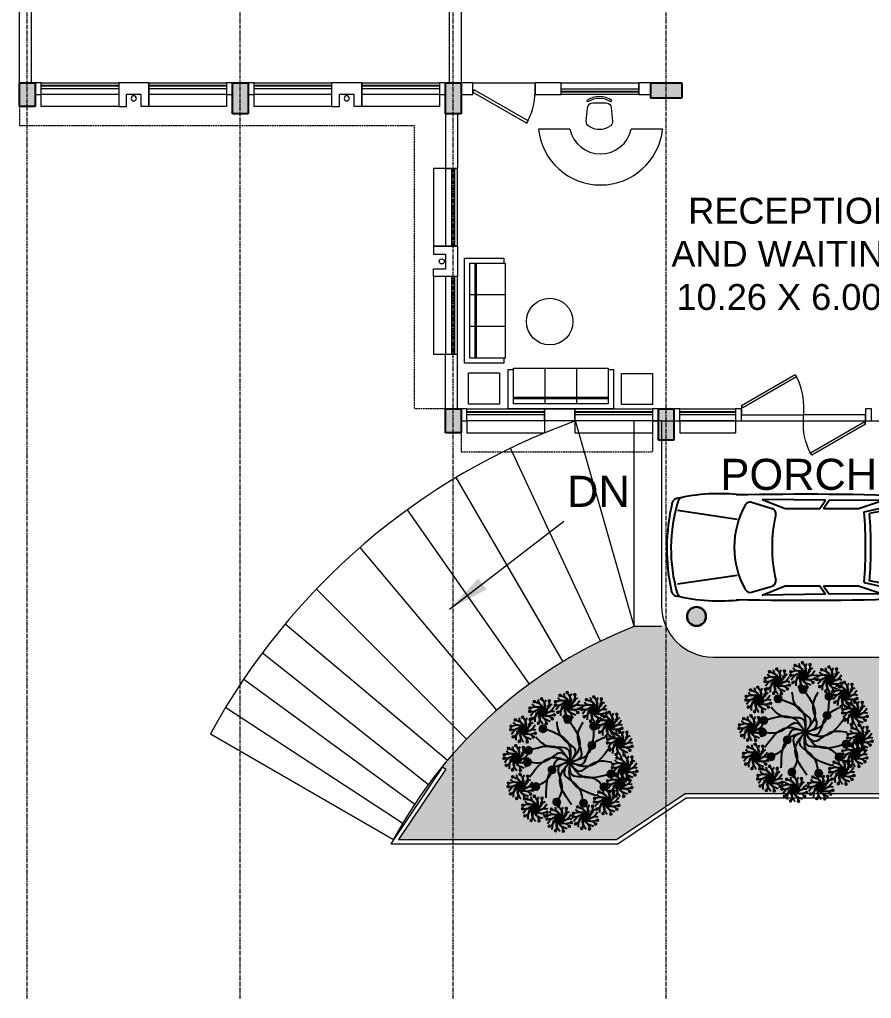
# Model space of a CAD drawing. Header units: inches. Extents: x 719368 to 6315912, y -2624014 to 446967.
# Drawn here: x 5478642 to 5495102, y -2014013 to -1995113 of the extents above; entities that cross this region are included whole.
import ezdxf
from ezdxf.lldxf.tags import DXFTag

# ---------------------------------------------------------------- set-up
doc = ezdxf.new("R2010")
doc.units = ezdxf.units.IN
doc.header["$LTSCALE"] = 20
doc.header["$MEASUREMENT"] = 0
for name, pattern in [('CENTER', [2, 1.25, -0.25, 0.25, -0.25]), ('CENTER2', [1.125, 0.75, -0.125, 0.125, -0.125]), ('DASHED2', [0.375, 0.25, -0.125])]:
    doc.linetypes.add(name, pattern=pattern)
doc.layers.get('0').update_dxf_attribs({"color": 51, "lineweight": 30})
for name, color, linetype in [('Arrow', 7, 'Continuous'), ('expension joint', 248, 'Continuous'), ('Tree', 3, 'Continuous')]:
    doc.layers.add(name, color=color, linetype=linetype)
for name, color, linetype, lineweight in [('CLL LEV.', 252, 'Continuous', 18), ('COLUMN', 2, 'Continuous', 25), ('DIM', 7, 'Continuous', 13), ('DOOR', 43, 'Continuous', 13), ('FIXTURE', 15, 'DASHDOT', 9), ('Furniture', 13, 'Continuous', 13), ('GRID', 202, 'CENTER', 5), ('hatch', 6, 'Continuous', 0), ('Landscaping', 82, 'Continuous', 9), ('PROJ.', 30, 'DASHED2', 13), ('Railing', 34, 'Continuous', 20), ('ramp', 9, 'Continuous', 5), ('Text', 7, 'Continuous', 15), ('Ventilator', 6, 'DASHED', 20), ('WALL', 1, 'Continuous', 18), ('window', 71, 'Continuous', 18), ('Window-Wall', 7, 'Continuous', 20)]:
    doc.layers.add(name, color=color, linetype=linetype, lineweight=lineweight)
doc.styles.add('L120', font='simplex.shx', dxfattribs={"height": 1})
doc.styles.get("Standard").update_dxf_attribs({"font": 'TCCM____.TTF', "height": 100})
doc.styles.add('Tabrej.', font='GOTHIC.TTF', dxfattribs={"height": 1})
tags = doc.linetypes.add('DASHDOT', pattern=[1, 0.5, -0.25, 0, -0.25]).pattern_tags.tags
tags[10:11] = [DXFTag(74, 4), DXFTag(75, 0), DXFTag(340, '0'), DXFTag(46, 1.0), DXFTag(50, 0.0), DXFTag(44, 0.0), DXFTag(45, 0.0)]
tags[8:9] = [DXFTag(74, 4), DXFTag(75, 0), DXFTag(340, '0'), DXFTag(46, 1.0), DXFTag(50, 0.0), DXFTag(44, 0.0), DXFTag(45, 0.0)]
tags[6:7] = [DXFTag(74, 4), DXFTag(75, 0), DXFTag(340, '0'), DXFTag(46, 1.0), DXFTag(50, 0.0), DXFTag(44, 0.0), DXFTag(45, 0.0)]
tags[4:5] = [DXFTag(74, 4), DXFTag(75, 0), DXFTag(340, '0'), DXFTag(46, 1.0), DXFTag(50, 0.0), DXFTag(44, 0.0), DXFTag(45, 0.0)]
tags = doc.linetypes.add('DASHED', pattern=[0.75, 0.5, -0.25]).pattern_tags.tags
tags[6:7] = [DXFTag(74, 4), DXFTag(75, 0), DXFTag(340, '0'), DXFTag(46, 1.0), DXFTag(50, 0.0), DXFTag(44, 0.0), DXFTag(45, 0.0)]
tags[4:5] = [DXFTag(74, 4), DXFTag(75, 0), DXFTag(340, '0'), DXFTag(46, 1.0), DXFTag(50, 0.0), DXFTag(44, 0.0), DXFTag(45, 0.0)]
doc.dimstyles.get("Standard").update_dxf_attribs({"dimtxt": 0.18, "dimasz": 0.18, "dimexe": 0.18, "dimexo": 0.0625, "dimgap": 0.09, "dimtad": 0, "dimtih": 1, "dimtoh": 1, "dimdec": 4, "dimzin": 0, "dimdsep": 46, "dimtxsty": 'Standard', "dimcen": 0.09, "dimadec": 0, "dimazin": 0, "dimtfac": 1, "dimtdec": 4, "dimtofl": 0, "dimtmove": 0, "dimatfit": 3, "dimfxl": 0, "dimtolj": 1, "dimtzin": 0, "dimarcsym": 0})

# ---------------------------------------------------------------- blocks, each defined once
blk = doc.blocks.new('1.5 M Window')
at = {"layer": 'CLL LEV.'}
for p, q in [((-0.2299999999995634, 0), (-0.4599999999991269, 0)), ((-0.4599999999991269, 0), (-0.4599999999991269, -1.5)), ((-0.4599999999991269, -1.5), (-0.2299999999995634, -1.5))]:
    blk.add_line(p, q, dxfattribs=at)
at = {"layer": 'window'}
for p, q in [((-0.0650000000005093, 0), (-0.0650000000005093, -1.5)), ((-0.0499999999992724, -1.5), (-0.0499999999992724, 0))]:
    blk.add_line(p, q, dxfattribs=at)
at = {"layer": 'Window-Wall'}
for p, q in [((0, 0), (-0.2299999999995634, 0)), ((-0.2299999999995634, 0), (-0.2299999999995634, -1.5)), ((-0.1149999999997817, 0), (-0.1149999999997817, -1.5)), ((0, -1.5), (0, 0)), ((-0.2299999999995634, -1.5), (0, -1.5))]:
    blk.add_line(p, q, dxfattribs=at)
blk = doc.blocks.new('New Shaft')
at = {"layer": 'FIXTURE'}
blk.add_circle((0.3274999999975989, -0.3024592772420078), 0.05, dxfattribs=at)
at = {"layer": 'WALL'}
for p, q in [((0.0349999999925785, 0), (0.6199999999971624, 0)), ((0.0349999999907595, -4.547e-13), (0.0349999999907595, -0.4599999999995817)), ((0.6199999999971624, -8.527e-13), (0.6199999999953434, -0.4600000000008322)), ((0.1849999999903957, -0.4600000000000364), (0.1849999999903957, -0.2300000000000182)), ((0.1849999999903957, -0.2299999999991655), (0.4699999999993452, -0.2299999999991087)), ((0.4699999999993452, -0.4599999999999796), (0.4699999999993452, -0.2299999999999613)), ((0.0349999999907595, -0.4599999999991269), (0.1849999999922147, -0.4599999999991269)), ((0.6199999999989814, -0.4599999999999796), (0.4699999999975262, -0.4599999999999796))]:
    blk.add_line(p, q, dxfattribs=at)
blk = doc.blocks.new('VENTILATOR')
at = {"layer": 'Ventilator', "ltscale": 0.02}
for p, q in [((-0.180000000000291, -1.5), (-0.180000000000291, 0)), ((-0.1649999999990541, 0), (-0.1649999999990541, -1.5))]:
    blk.add_line(p, q, dxfattribs=at)
at = {"layer": 'Window-Wall'}
for p, q in [((-0.2299999999995634, 0), (0, 0)), ((-0.2299999999995634, -1.5), (-0.2299999999995634, 0)), ((-0.1149999999997817, 0), (-0.1149999999997817, -1.5)), ((0, 0), (0, -1.5)), ((-0.2299999999995634, -1.5), (0, -1.5))]:
    blk.add_line(p, q, dxfattribs=at)
blk = doc.blocks.new('*U81')
for p, q in [((0, 0), (0, 5.999999999999999)), ((40, -1.474376176702208e-14), (40, 5.999999999999984))]:
    blk.add_line(p, q)
blk.add_lwpolyline([(0, 8.881784197001252e-16), (34.64101615137753, -20.00000000000001), (35.51601615137753, -18.48445554337724), (0.875, 1.515544456622766)], close=True)
blk.add_arc((0, 0), 40, 330.0000000000001, 359.9999999999999)
blk = doc.blocks.new('New Doors')
at = {"layer": 'DOOR'}
blk.add_line((0, 0.1799072477216317), (1.199381651477543, 0.1799072477216312), dxfattribs=at)
at = {"layer": 'DOOR', "xscale": 0.0299845412869386, "yscale": 0.0299845412869386, "zscale": 0.0299845412869386}
blk.add_blockref('*U81', (0, 0), dxfattribs=at)
blk = doc.blocks.new('sofa1')
at = {"layer": 'Furniture'}
for p, q in [((1016, -1.867e-13), (-1016, 1.867e-13)), ((-1016, 1.867e-13), (-1016, -761.9999999999997)), ((-914.4, -101.5999999999998), (-914.4, -787.4000000000315)), ((914.4000000000619, -101.6000000000001), (-914.4, -101.5999999999998)), ((-304.7999999999798, -787.4000000000315), (-304.7999999999798, -101.5999999999999)), ((304.8000000000403, -787.4000000000316), (304.8000000000404, -101.6)), ((914.4000000000605, -787.4000000000319), (914.4000000000619, -101.6000000000001)), ((1016, -762), (1016, -1.867e-13)), ((-914.4, -203.1999999999998), (914.4, -203.2000000000002)), ((-914.4, -228.5999999999998), (914.4, -228.6000000000002)), ((-1016, -761.9999999999997), (-914.4, -761.9999999999997)), ((-914.4, -787.4000000000315), (914.4000000000605, -787.4000000000319)), ((914.3999999999997, -762), (1016, -762))]:
    blk.add_line(p, q, dxfattribs=at)
blk = doc.blocks.new('chair1')
for p, q in [((527.4870721769571, 223.5729166666651), (555.8742031836962, 242.9956905133836)), ((527.4870721769564, -223.572916666668), (555.8742031836954, -242.9956905133866))]:
    blk.add_line(p, q)
blk.add_lwpolyline([(57.78737914823243, 204.2636756420529, -0.2838044351802746), (154.6206205289036, 253.0051443462078), (416.0407490489385, 230.2729592575098, -0.3890307372447043), (510.2891555102902, 127.4733835630678), (510.2891555102893, -127.4733835630707, -0.3890307372447047), (416.0407490489378, -230.2729592575127), (154.6206205289036, -253.0051443462107, -0.2838044351802786), (57.78737914823093, -204.2636756420537)], format="xyb")
for centre, radius, start, end in [((389.6731711266473, -1.5972e-12), 389.7073621372094, 148.3892090100921, 211.6107909899075), ((200.7266555102896, -1.0829e-12), 395.9257745676757, 325.6196552761551, 34.38034472384486), ((200.7266555102896, -1.0829e-12), 430.3216079010089, 325.6196552761551, 34.38034472384486)]:
    blk.add_arc(centre, radius, start, end)
blk = doc.blocks.new('rec table')
at = {"layer": 'FIXTURE', "linetype": 'CENTER2'}
blk.add_line((12601.89610775247, -1085.318805362488), (12601.28900525899, -1085.318805362406), dxfattribs=at)
at = {"layer": 'FIXTURE'}
blk.add_line((12603.68900525899, -1085.318805362406), (12603.08190276514, -1085.318805362406), dxfattribs=at)
for radius, start, end in [(1.207060455616074, 186.200138675368, 353.7998613246319), (0.6070604556160748, 192.4007083911892, 347.5992916088108)]:
    blk.add_arc((12602.48900525899, -1085.188440706491), radius, start, end, dxfattribs=at)
at = {"layer": 'FIXTURE', "xscale": 0.001000000000426, "yscale": 0.001000000000426, "zscale": 0.001000000000426, "rotation": 90}
blk.add_blockref('chair1', (12602.46743153237, -1085.320722186521), dxfattribs=at)
blk = doc.blocks.new('PLANTDF')
at = {"color": 1, "lineweight": -3}
for centre, start, end in [((9523.17395564638, -929.8259844103453), 254.6787355318637, 318.507277087344), ((9523.19695174116, -929.8241370136044), 230.6787355320873, 294.507277088827), ((9523.153699072403, -929.8370254456399), 278.6787355325631, 342.5072770895728), ((9523.15167432236, -929.9194610050688), 14.67873553222624, 78.50727708772446), ((9523.216351576262, -929.9278691417012), 86.67873553321755, 150.5072770882663), ((9523.21871112303, -929.8318026870965), 206.6787355312655, 270.5072770896726), ((9523.13968456489, -929.8553510241801), 302.6787355334631, 6.507277088643888), ((9523.138576382466, -929.9004695011748), 350.6787355326362, 54.507277088133), ((9523.23386993518, -929.912857800972), 110.6787355335168, 174.5072770892628), ((9523.2354713972, -929.8476559662345), 182.6787355316195, 246.5072770898981), ((9523.134335359508, -929.8777924869544), 326.6787355310985, 30.50727708836977), ((9523.24376809006, -929.892018900338), 134.6787355333775, 198.507277089071), ((9523.24433456, -929.8689556750328), 158.6787355324081, 222.5072770895164), ((9522.984943451838, -929.8797582678993), 254.6787355318637, 318.507277087344), ((9522.982352231855, -929.9852570526332), 38.67873553348718, 102.5072770877422), ((9523.005229902168, -929.9882311828908), 62.67873553118743, 126.5072770889639), ((9523.007939546615, -929.877910871158), 230.6787355320873, 294.507277088827), ((9522.96468687786, -929.890799303193), 278.6787355325631, 342.5072770895728), ((9522.962662127818, -929.9732348626221), 14.67873553222624, 78.50727708772446), ((9523.027339381717, -929.981642999254), 86.67873553321755, 150.5072770882663), ((9523.029698928487, -929.8855765446502), 206.6787355312655, 270.5072770896726), ((9522.950672370347, -929.909124881734), 302.6787355334631, 6.507277088643888), ((9522.94956418792, -929.9542433587284), 350.6787355326362, 54.507277088133), ((9523.04485774064, -929.966631658526), 110.6787355335168, 174.5072770892628), ((9523.04645920266, -929.9014298237882), 182.6787355316195, 246.5072770898981), ((9522.945323164966, -929.9315663445076), 326.6787355310985, 30.50727708836977), ((9523.054755895517, -929.9457927578917), 134.6787355333775, 198.507277089071), ((9523.05532236546, -929.922729532586), 158.6787355324081, 222.5072770895164), ((9523.1713644264, -929.9314831950801), 38.67873553348718, 102.5072770877422), ((9523.19424209671, -929.9344573253377), 62.67873553118743, 126.5072770889639), ((9523.361289236855, -929.8909964100154), 254.6787355318637, 318.507277087344), ((9523.358698016877, -929.9964951947501), 38.67873553348718, 102.5072770877422), ((9523.381575687188, -929.9994693250077), 62.67873553118743, 126.5072770889639), ((9523.384285331636, -929.8891490132744), 230.6787355320873, 294.507277088827), ((9523.34103266288, -929.9020374453099), 278.6787355325631, 342.5072770895728), ((9523.339007912838, -929.9844730047392), 14.67873553222624, 78.50727708772446), ((9523.403685166739, -929.9928811413713), 86.67873553321755, 150.5072770882663), ((9523.406044713509, -929.8968146867663), 206.6787355312655, 270.5072770896726), ((9523.327018155367, -929.92036302385), 302.6787355334631, 6.507277088643888), ((9523.325909972944, -929.965481500845), 350.6787355326362, 54.507277088133), ((9523.42120352566, -929.9778698006422), 110.6787355335168, 174.5072770892628), ((9523.42280498768, -929.9126679659047), 182.6787355316195, 246.5072770898981), ((9523.321668949984, -929.9428044866246), 326.6787355310985, 30.50727708836977), ((9523.43110168054, -929.9570309000079), 134.6787355333775, 198.507277089071), ((9523.431668150477, -929.9339676747028), 158.6787355324081, 222.5072770895164), ((9522.866448887253, -930.0317781967972), 254.6787355318637, 318.507277087344), ((9522.863857667275, -930.137276981532), 38.67873553348718, 102.5072770877422), ((9522.886735337584, -930.1402511117894), 62.67873553118743, 126.5072770889639), ((9522.889444982033, -930.029930800056), 230.6787355320873, 294.507277088827), ((9522.84619231328, -930.042819232092), 278.6787355325631, 342.5072770895728), ((9522.844167563237, -930.1252547915207), 14.67873553222624, 78.50727708772446), ((9522.908844817137, -930.1336629281527), 86.67873553321755, 150.5072770882663), ((9522.911204363903, -930.037596473548), 206.6787355312655, 270.5072770896726), ((9522.832177805763, -930.0611448106321), 302.6787355334631, 6.507277088643888), ((9522.83106962334, -930.1062632876267), 350.6787355326362, 54.507277088133), ((9522.92636317606, -930.118651587424), 110.6787355335168, 174.5072770892628), ((9522.927964638076, -930.0534497526863), 182.6787355316195, 246.5072770898981), ((9522.826828600384, -930.0835862734067), 326.6787355310985, 30.50727708836977), ((9522.936261330937, -930.0978126867896), 134.6787355333775, 198.507277089071), ((9522.936827800873, -930.0747494614847), 158.6787355324081, 222.5072770895164), ((9523.336639266836, -930.0308945579214), 254.6787355318637, 318.507277087344), ((9523.334048046852, -930.136393342656), 38.67873553348718, 102.5072770877422), ((9523.356925717164, -930.1393674729137), 62.67873553118743, 126.5072770889639), ((9523.359635361612, -930.0290471611803), 230.6787355320873, 294.507277088827), ((9523.316382692858, -930.0419355932152), 278.6787355325631, 342.5072770895728), ((9523.314357942816, -930.1243711526448), 14.67873553222624, 78.50727708772446), ((9523.379035196716, -930.132779289277), 86.67873553321755, 150.5072770882663), ((9523.381394743486, -930.0367128346724), 206.6787355312655, 270.5072770896726), ((9523.302368185345, -930.060261171756), 302.6787355334631, 6.507277088643888), ((9523.301260002918, -930.1053796487506), 350.6787355326362, 54.507277088133), ((9523.396553555636, -930.1177679485482), 110.6787355335168, 174.5072770892628), ((9523.398155017656, -930.0525661138104), 182.6787355316195, 246.5072770898981), ((9523.297018979965, -930.0827026345306), 326.6787355310985, 30.50727708836977), ((9523.40645171051, -930.0969290479137), 134.6787355333775, 198.507277089071), ((9523.407018180456, -930.0738658226088), 158.6787355324081, 222.5072770895164), ((9522.851616587606, -930.1180319267213), 254.6787355318637, 318.507277087344), ((9522.87461268238, -930.1161845299803), 230.6787355320873, 294.507277088827), ((9522.831360013628, -930.1290729620152), 278.6787355325631, 342.5072770895728), ((9522.829335263588, -930.2115085214444), 14.67873553222624, 78.50727708772446), ((9522.896372064257, -930.1238502034724), 206.6787355312655, 270.5072770896726), ((9522.817345506115, -930.1473985405563), 302.6787355334631, 6.507277088643888), ((9522.81623732369, -930.1925170175508), 350.6787355326362, 54.507277088133), ((9522.911530876407, -930.204905317348), 110.6787355335168, 174.5072770892628), ((9522.913132338428, -930.1397034826106), 182.6787355316195, 246.5072770898981), ((9522.811996300736, -930.16984000333), 326.6787355310985, 30.50727708836977), ((9522.921429031288, -930.184066416714), 134.6787355333775, 198.507277089071), ((9522.921995501225, -930.1610031914082), 158.6787355324081, 222.5072770895164), ((9522.849025367625, -930.2235307114553), 38.67873553348718, 102.5072770877422), ((9522.871903037936, -930.2265048417128), 62.67873553118743, 126.5072770889639), ((9522.894012517489, -930.2199166580763), 86.67873553321755, 150.5072770882663), ((9523.028163981247, -930.1883308580498), 254.6787355318637, 318.507277087344), ((9523.051160076024, -930.1864834613092), 230.6787355320873, 294.507277088827), ((9523.007907407271, -930.1993718933444), 278.6787355325631, 342.5072770895728), ((9523.005882657228, -930.2818074527733), 14.67873553222624, 78.50727708772446), ((9523.070559911132, -930.2902155894052), 86.67873553321755, 150.5072770882663), ((9523.0729194579, -930.1941491348014), 206.6787355312655, 270.5072770896726), ((9522.99389289976, -930.217697471884), 302.6787355334631, 6.507277088643888), ((9522.992784717331, -930.26281594888), 350.6787355326362, 54.507277088133), ((9523.088078270048, -930.2752042486763), 110.6787355335168, 174.5072770892628), ((9523.089679732071, -930.2100024139386), 182.6787355316195, 246.5072770898981), ((9522.988543694377, -930.2401389346588), 326.6787355310985, 30.50727708836977), ((9523.097976424928, -930.254365348042), 134.6787355333775, 198.507277089071), ((9523.098542894868, -930.2313021227368), 158.6787355324081, 222.5072770895164), ((9523.025572761266, -930.293829642784), 38.67873553348718, 102.5072770877422), ((9523.04845043158, -930.2968037730417), 62.67873553118743, 126.5072770889639), ((9523.460761159604, -930.2531015847452), 254.6787355318637, 318.507277087344), ((9523.458169939624, -930.3586003694801), 38.67873553348718, 102.5072770877422), ((9523.481047609934, -930.3615744997372), 62.67873553118743, 126.5072770889639), ((9523.48375725438, -930.251254188004), 230.6787355320873, 294.507277088827), ((9523.440504585627, -930.2641426200398), 278.6787355325631, 342.5072770895728), ((9523.438479835584, -930.3465781794687), 14.67873553222624, 78.50727708772446), ((9523.503157089486, -930.3549863161007), 86.67873553321755, 150.5072770882663), ((9523.505516636253, -930.258919861497), 206.6787355312655, 270.5072770896726), ((9523.42649007811, -930.28246819858), 302.6787355334631, 6.507277088643888), ((9523.425381895688, -930.3275866755754), 350.6787355326362, 54.507277088133), ((9523.520675448404, -930.339974975372), 110.6787355335168, 174.5072770892628), ((9523.522276910424, -930.2747731406344), 182.6787355316195, 246.5072770898981), ((9523.421140872731, -930.3049096613547), 326.6787355310985, 30.50727708836977), ((9523.530573603284, -930.3191360747376), 134.6787355333775, 198.507277089071), ((9522.898638930952, -930.3029132006261), 254.6787355318637, 318.507277087344), ((9522.896047710972, -930.4084119853608), 38.67873553348718, 102.5072770877422), ((9522.91892538128, -930.411386115618), 62.67873553118743, 126.5072770889639), ((9522.921635025728, -930.3010658038851), 230.6787355320873, 294.507277088827), ((9522.878382356976, -930.3139542359207), 278.6787355325631, 342.5072770895728), ((9522.876357606934, -930.3963897953496), 14.67873553222624, 78.50727708772446), ((9522.941034860833, -930.4047979319816), 86.67873553321755, 150.5072770882663), ((9522.943394407605, -930.3087314773774), 206.6787355312655, 270.5072770896726), ((9522.864367849465, -930.3322798144608), 302.6787355334631, 6.507277088643888), ((9522.86325966704, -930.3773982914554), 350.6787355326362, 54.507277088133), ((9522.958553219756, -930.3897865912528), 110.6787355335168, 174.5072770892628), ((9522.960154681774, -930.324584756515), 182.6787355316195, 246.5072770898981), ((9522.85901864408, -930.3547212772354), 326.6787355310985, 30.50727708836977), ((9522.968451374636, -930.3689476906185), 134.6787355333775, 198.507277089071), ((9522.96901784457, -930.3458844653136), 158.6787355324081, 222.5072770895164), ((9523.401171842115, -930.3444954964276), 254.6787355318637, 318.507277087344), ((9523.380915268139, -930.3555365317222), 278.6787355325631, 342.5072770895728), ((9523.445927318766, -930.3503137731785), 206.6787355312655, 270.5072770896726), ((9523.366900760626, -930.3738621102623), 302.6787355334631, 6.507277088643888), ((9523.365792578203, -930.4189805872568), 350.6787355326362, 54.507277088133), ((9523.461086130917, -930.4313688870544), 110.6787355335168, 174.5072770892628), ((9523.462687592935, -930.3661670523168), 182.6787355316195, 246.5072770898981), ((9523.361551555245, -930.3963035730368), 326.6787355310985, 30.50727708836977), ((9523.4709842858, -930.41052998642), 134.6787355333775, 198.507277089071), ((9523.471550755736, -930.387466761115), 158.6787355324081, 222.5072770895164), ((9523.010323252172, -930.4579551186598), 302.6787355334631, 6.507277088643888), ((9523.106110084482, -930.4502600607144), 182.6787355316195, 246.5072770898981), ((9523.004974046788, -930.4803965814348), 326.6787355310985, 30.50727708836977), ((9523.11497324728, -930.4715597695127), 158.6787355324081, 222.5072770895164), ((9523.398580622135, -930.4499942811623), 38.67873553348718, 102.5072770877422), ((9523.421458292443, -930.4529684114196), 62.67873553118743, 126.5072770889639), ((9523.424167936892, -930.3426480996865), 230.6787355320873, 294.507277088827), ((9523.378890518095, -930.4379720911513), 14.67873553222624, 78.50727708772446), ((9523.443567771996, -930.4463802277832), 86.67873553321755, 150.5072770882663), ((9523.04459433366, -930.4285885048253), 254.6787355318637, 318.507277087344), ((9523.04200311368, -930.5340872895598), 38.67873553348718, 102.5072770877422), ((9523.064880783988, -930.5370614198174), 62.67873553118743, 126.5072770889639), ((9523.067590428436, -930.426741108084), 230.6787355320873, 294.507277088827), ((9523.024337759683, -930.4396295401199), 278.6787355325631, 342.5072770895728), ((9523.022313009642, -930.522065099549), 14.67873553222624, 78.50727708772446), ((9523.08699026354, -930.5304732361806), 86.67873553321755, 150.5072770882663), ((9523.089349810312, -930.4344067815763), 206.6787355312655, 270.5072770896726), ((9523.009215069746, -930.5030735956548), 350.6787355326362, 54.507277088133), ((9523.104508622464, -930.515461895452), 110.6787355335168, 174.5072770892628), ((9523.114406777344, -930.4946229948176), 134.6787355333775, 198.507277089071), ((9523.241622356905, -930.4530323606084), 254.6787355318637, 318.507277087344), ((9523.239031136925, -930.5585311453433), 38.67873553348718, 102.5072770877422), ((9523.261908807237, -930.5615052756008), 62.67873553118743, 126.5072770889639), ((9523.264618451685, -930.4511849638676), 230.6787355320873, 294.507277088827), ((9523.221365782929, -930.4640733959034), 278.6787355325631, 342.5072770895728), ((9523.219341032887, -930.5465089553322), 14.67873553222624, 78.50727708772446), ((9523.284018286788, -930.5549170919644), 86.67873553321755, 150.5072770882663), ((9523.286377833556, -930.4588506373597), 206.6787355312655, 270.5072770896726), ((9523.207351275416, -930.4823989744434), 302.6787355334631, 6.507277088643888), ((9523.206243092993, -930.527517451438), 350.6787355326362, 54.507277088133), ((9523.301536645708, -930.5399057512357), 110.6787355335168, 174.5072770892628), ((9523.303138107725, -930.4747039164977), 182.6787355316195, 246.5072770898981), ((9523.202002070035, -930.504840437218), 326.6787355310985, 30.50727708836977), ((9523.31143480059, -930.5190668506012), 134.6787355333775, 198.507277089071), ((9523.312001270524, -930.4960036252963), 158.6787355324081, 222.5072770895164)]:
    blk.add_arc(centre, 0.0554807208591023, start, end, dxfattribs=at)
at = {"color": 64, "lineweight": -3}
for points in [[(9522.984576549074, -930.4444711169274), (9523.079264614229, -930.2173931453508), (9523.26974102952, -930.1555036063544), (9523.253927593123, -930.0204185416658), (9523.301271452268, -929.9068790221182)], [(9523.003599190912, -929.9303460133003), (9523.190302954188, -930.0905706669485), (9523.190302954188, -930.290849422234), (9523.323663105799, -930.3175535311757), (9523.417015548666, -930.397665858)], [(9523.377132943408, -929.944166771588), (9523.282444878252, -930.1712447431654), (9523.09196846296, -930.2331342821602), (9523.107781899362, -930.3682193468496), (9523.060438040213, -930.4817588663975)], [(9523.169098107033, -930.5120657327697), (9523.112229278096, -930.2726995464482), (9523.229950176798, -930.11067062981), (9523.137755829184, -930.0106794214947), (9523.109320960668, -929.8909959984517)], [(9523.192611385452, -929.8765721557463), (9523.249480214388, -930.1159383420676), (9523.131759315684, -930.2779672587061), (9523.223953663299, -930.3779584670211), (9523.252388531811, -930.4976418900644)], [(9523.358110301573, -930.4582918752158), (9523.171406538297, -930.2980672215676), (9523.171406538297, -930.097788466282), (9523.038046386682, -930.0710843573407), (9522.944693943817, -929.9909720305161)], [(9522.875026591184, -930.2813268734856), (9523.085103927873, -930.1532731836992), (9523.275580343165, -930.2151627226943), (9523.342188013205, -930.0965817049704), (9523.44722685498, -930.0325543263176)], [(9522.88229259381, -930.0849485583695), (9523.127516799681, -930.1048313074872), (9523.245237698386, -930.2668602241253), (9523.368824608824, -930.2100771717168), (9523.491437165805, -930.2200182163936)], [(9523.479416898672, -930.3036893301463), (9523.2341926928, -930.2838065810288), (9523.116471794096, -930.1217776643904), (9522.992884883659, -930.1785607167993), (9522.870272326676, -930.1686196721226)], [(9523.4866829013, -930.1073110150301), (9523.276605564608, -930.2353647048168), (9523.08612914932, -930.1734751658217), (9523.019521479277, -930.2920561835452), (9522.914482637503, -930.3560835621986)]]:
    blk.add_spline(points, degree=3, dxfattribs=at)
blk = doc.blocks.new('02PCAR01')
at = {"color": 0, "linetype": 'ByBlock'}
for p, q in [((-137.9997438427015, 26.02802630609608), (-144.9997438427015, 26.02802630609608)), ((-112.5247819854683, 20.16499277812227), (-137.9997438427015, 26.02802630609608)), ((-136.9130736546792, 23.49530788033076), (-115.5914849860858, 19.26288349976949)), ((-122.9401215569276, 26.61152007061128), (-92.4825269204805, 26.842350233243)), ((-109.2888132979967, 22.08449975347685), (-122.9401215569276, 26.61152007061128)), ((-89.35098485400908, 22.08449975347685), (-92.4825269204805, 26.842350233243)), ((-90.39052768432225, 26.87140577818968), (-54.31320606322538, 27.31692413403835)), ((-87.23477266372788, 22.08449975347685), (-90.39052768432225, 26.87140577818968)), ((-54.31320606322538, 27.31692413403835), (-67.49966556103323, 22.08449975347685)), ((-48.33139423533862, 25.72324851662847), (-60.00702973400735, 22.19852836608698)), ((-89.35098485400908, 22.08449975347685), (-109.2888132979967, 22.08449975347685)), ((-67.49966556103323, 22.08449975347685), (-87.23477266372788, 22.08449975347685)), ((-5.999743842701491, 20.97197369390415), (-39.99974384270149, 15.97197369390415)), ((-5.999743842701491, -20.97197369390392), (-39.99974384270149, -15.97197369390392)), ((-112.5133255233961, -20.10595152365045), (-137.9997438427015, -25.97197369390392)), ((-136.9130736546792, -23.35685276945196), (-115.5914849860858, -19.12442838889046)), ((-109.2888132979967, -21.94604464259828), (-122.9401215569276, -26.47306495973271)), ((-89.35098485400908, -21.94604464259805), (-109.2888132979967, -21.94604464259828)), ((-89.35098485400908, -21.94604464259805), (-92.4825269204805, -26.70389512236443)), ((-87.23477266372788, -21.94604464259828), (-90.39052768432225, -26.73295066731089)), ((-67.49966556103323, -21.94604464259828), (-87.23477266372788, -21.94604464259828)), ((-54.31320606322538, -27.17846902315955), (-67.49966556103323, -21.94604464259828)), ((-48.33139423534863, -25.52351837676929), (-60.00702973400189, -21.99879822623257)), ((-137.9997438427015, -25.97197369390392), (-144.9997438427015, -25.97197369390392)), ((-122.9401215569276, -26.47306495973271), (-92.4825269204805, -26.70389512236443)), ((-90.39052768432225, -26.73295066731089), (-54.31320606322538, -27.17846902315955))]:
    blk.add_line(p, q, dxfattribs=at)
for centre, radius, start, end in [((-145.4087945331544, 25.93781619222), 3.135129170786206, 92.11191054820024, 173.4899239594744), ((-77.24322301448001, -1914.326592704805), 1944.596564051584, 88.89024164479488, 92.01225468054943), ((-141.5738679889762, 24.61468900444811), 4.598671866932504, 94.39870535499537, 147.5288077091498), ((-30.01866529687959, -77.69189224817183), 108.3074141948626, 76.66074678640614, 96.565500417639), ((-8.860424086256671, 25.33013629940956), 3.135129170786206, 17.81787627694077, 78.39420676235203), ((110.8856496775431, 0.09986506992822797), 260.7284208544678, 174.2342012638163, 185.7657987361837), ((111.8924411696164, 0.09986506992822797), 258.7568396342944, 174.0141861234871, 185.985813876513), ((-7.970602699153687, 0.09986506992822797), 131.0586831458065, 169.6897201036084, 190.3102798963917), ((-47.46438045953187, 22.85126538426834), 3, 31.14552362731522, 106.7983717813039), ((-87.12257143773559, 0.09986506992822797), 48.72014591624971, 330.077416555536, 29.92258344446025), ((-95.47226908039147, 0.9123484636440935), 93.12114487892485, 343.0347118802515, 15.8141098076295), ((-5.75369369883947, 24.64295367701561), 3.135129170786206, 14.3451658517873, 76.66074678640665), ((-111.753063082509, 0.9132167133986968), 111.7567944633005, 346.3976144562911, 12.66699730641171), ((146.0145102396043, 0.09986506992822797), 262.311399289117, 175.797135393886, 184.202864606114), ((147.7145241552159, 0.1035530634626411), 261.0114132064164, 175.5918764209578, 184.4407231079924), ((-59.14001595820059, 19.32654523372685), 3, 106.7983717813039, 193.6630841216152), ((-142.7041877140125, 0.09986506992777322), 82.74774914337145, 347.0683172584346, 12.93168274156549), ((-59.14001595819491, -19.12681509387244), 3, 166.3369158783852, 253.201628218692), ((-145.4087945331537, -25.73808605236354), 3.135129170786206, 186.5100760405258, 267.888089451813), ((-141.5738679889762, -24.41495886459211), 4.598671866932504, 212.4711922908502, 265.6012946450047), ((-47.46438045954187, -22.65153524440939), 3, 253.2016282186949, 328.8544763726824), ((-30.01866529687959, 77.89162238802783), 108.3074141948626, 263.434499582361, 283.1155720064253), ((-9.36582196846507, -25.23291203340614), 3.135129170786206, 281.3248561490798, 340.8825750929797), ((-6.153390125811029, -24.53717326141214), 3.135129170786206, 283.1155720064243, 344.5941487848717), ((-77.24322301448638, 1914.526322844674), 1944.596564051597, 267.9877453194509, 271.1097583552053)]:
    blk.add_arc(centre, radius, start, end, dxfattribs=at)
blk = doc.blocks.new('CU')
at = {"layer": 'WALL', "linetype": 'CENTER2'}
h = blk.add_hatch(color=256, dxfattribs=at)
h.dxf.hatch_style = 1
h.paths.add_polyline_path([(0, 0.0350000000000001), (0, -0.2650000000000004), (0.4600000000000364, -0.2650000000000004), (0.4600000000000364, 0.035)])
at = {"layer": 'COLUMN', "linetype": 'CENTER2'}
blk.add_lwpolyline([(0, 0.0350000000000001), (0, -0.2650000000000004), (0.4600000000000364, -0.2650000000000004), (0.4600000000000364, 0.035), (0, 0.0350000000000001)], dxfattribs=at)
blk = doc.blocks.new('C2')
at = {"layer": 'COLUMN'}
h = blk.add_hatch(color=7, dxfattribs=at)
h.dxf.hatch_style = 1
h.paths.add_polyline_path([(0.2999999999992724, 0), (0, 0), (0, -0.599999999999909), (0.2999999999992724, -0.599999999999909)])
for p, q in [((0, 0), (0, -0.599999999999909)), ((0.2999999999992724, 0), (0, 0)), ((0.2999999999992724, -0.599999999999909), (0.2999999999992724, 0)), ((0, -0.599999999999909), (0.2999999999992724, -0.599999999999909))]:
    blk.add_line(p, q, dxfattribs=at)
blk = doc.blocks.new('A$C792C4BBB')
at = {"lineweight": 30, "ltscale": 0.05}
h = blk.add_hatch(color=0, dxfattribs=at)
h.dxf.hatch_style = 1
h.paths.add_polyline_path([(-2.248883461155855, -3.774973341363875, 1), (-1.882883461154051, -3.774973341363875, 1)])
h = blk.add_hatch(color=0, dxfattribs=at)
h.dxf.hatch_style = 1
h.paths.add_polyline_path([(1.866116538843925, -3.774973341363875, 1), (2.23211653884573, -3.774973341363875, 1)])
at = {"layer": 'Landscaping'}
h = blk.add_hatch(dxfattribs=at)
h.set_pattern_fill('DOTS', color=256, scale=1.5, style=0)
h.set_pattern_definition([(0, (-7.821730925025568, -8.083454481365152), (0.046875, 0.09375), [0, -0.09375])])
edge = h.paths.add_edge_path()
edge.add_line((-6.973667041688585, -6.678957476426816), (-6.907281095408776, -6.723599453718758))
edge.add_line((-6.907281095408776, -6.723599453718758), (-7.821730925025568, -8.083454481365152))
edge.add_line((-7.821730925025568, -8.083454481365152), (-3.611177206244974, -8.083454481365152))
edge.add_line((-3.611177206244974, -8.083454481365152), (-2.287092830005349, -7.19729419895566))
edge.add_line((-2.287092830005349, -7.19729419895566), (2.297424124821191, -7.19729419895566))
edge.add_line((2.297424124821191, -7.19729419895566), (3.611804715064864, -8.076960099366488))
edge.add_line((3.611804715064864, -8.076960099366488), (7.814606241045027, -8.076960099366488))
edge.add_line((7.814606241045027, -8.076960099366488), (6.902570696675677, -6.720695293759157))
edge.add_line((6.902570696675677, -6.720695293759157), (6.973142958658282, -6.673238181321692))
edge.add_arc((0.0020360801152615, -12.28019155639104), 8.946186744209587, 38.81017989663218, 68.5702421947414)
edge.add_line((3.270617545024563, -3.952488843786397), (2.663009703963903, -3.951895578704983))
edge.add_arc((1.742999999996833, -3.559999999995947), 1.000000000002633, 270.00000000009976, 336.9275006287611, ccw=False)
edge.add_line((1.742999999998573, -4.559999999998581), (-1.742999999998574, -4.559999999998581))
edge.add_arc((-1.742999999998574, -3.559999999998582), 0.9999999999999982, 203.2085638020531, 270.00000000000006, ccw=False)
edge.add_line((-2.662076447852071, -3.95407928516972), (-3.271230085649634, -3.954329086337054))
edge.add_arc((0.0020360801218677, -12.28019155638202), 8.946186744199322, 111.4619927745131, 141.2368117026059)
at = {"layer": 'COLUMN', "lineweight": 30, "ltscale": 0.05}
for centre in [(-2.065883461154953, -3.774973341363875), (2.049116538844828, -3.774973341363875)]:
    blk.add_circle(centre, 0.183, dxfattribs=at)
at = {"layer": 'hatch', "color": 26}
blk.add_line((-6.973667041688585, -6.678957476426816), (-6.907281095408776, -6.723599453718758), dxfattribs=at)
at = {"layer": 'Railing', "color": 26}
for points in [[(-6.973667041688585, -6.678957476426816), (-7.971933772798858, -8.16345448136508), (-3.586876747407587, -8.16345448136508), (-2.262792371167961, -7.277294198955814), (2.273123665983803, -7.277294198955588), (3.587504256227475, -8.156960099366643), (7.970888473856259, -8.156960099366412), (6.973142958657732, -6.673238181322062)], [(-6.907281095408776, -6.723599453718758), (-7.821730925025568, -8.083454481365152), (-3.611177206244974, -8.083454481365152), (-2.287092830005349, -7.19729419895566), (2.297424124821191, -7.19729419895566), (3.611804715064864, -8.076960099366488), (7.814606241045027, -8.076960099366488), (6.902570696675677, -6.720695293759157), (6.973142958657732, -6.673238181322062)]]:
    blk.add_lwpolyline(points, dxfattribs=at)
at = {"layer": 'ramp', "ltscale": 0.05}
for p, q in [((2.73699953922798, 0.002247233205110888), (4.398392454228343, 0.002928535694032064)), ((3.2684760471261, -3.959999667033657), (3.26685186533517, 0.000655348939403666)), ((3.2684760471261, -3.959999667033657), (4.398392454228343, 0.002928535694032064)), ((-2.743000000000393, -2.842170943040401e-14), (-4.404392915000741, -0.0006813024889495978)), ((-3.271226660514913, -3.962681462346069), (-4.404392915000741, -0.0006813024889495978)), ((-3.917835409222164, -4.254400894638941), (-5.658324479138685, -0.5259026836475371)), ((3.915323834396048, -4.251188679851808), (5.652754361167879, -0.5212642467692348)), ((-6.714135057628965, -1.095557730772704), (-4.868299113487694, -4.271575284104486)), ((-6.714135057628994, -1.095557730772711), (-4.647904889643968, -4.650794209709616)), ((6.709031791721898, -1.090053170773025), (4.645718174436254, -4.646983089253105)), ((6.70903179172187, -1.090053170773018), (4.865801304705982, -4.267583533096968)), ((-7.65893932634485, -1.720246273094205), (-5.300774332181462, -5.085117226042954)), ((7.654348085999487, -1.713966614180642), (5.298943610906065, -5.080770503391562)), ((-8.56956229549624, -2.445015408919275), (-5.929549212752804, -5.588641538958157)), ((8.565565174111697, -2.437988651499261), (5.928131249512887, -5.58377895218603)), ((-9.410711301757445, -3.246743970358104), (-6.509848640061819, -6.145228441079304)), ((9.40737144159118, -3.239027068176789), (6.508886970869995, -6.139889729872422)), ((-10.01362933633567, -3.920201434970899), (-6.87627972200022, -6.553704736328541)), ((-3.271226660514913, -3.962681462346069), (-2.7413750763086, -3.962464181292432)), ((3.2684760471261, -3.959999667033657), (2.738624462919773, -3.960216948087293)), ((10.01084161494109, -3.911989818215297), (6.875652944682443, -6.548065356342804)), ((-10.45324869365544, -4.476986518467562), (-7.244629223432511, -7.020801480334029)), ((10.45091747616389, -4.468414157100334), (7.24438541537566, -7.014859838446476)), ((-10.81366292616252, -4.984737933064899), (-7.507802881963158, -7.397962614865023)), ((10.8117480238555, -4.975869804297055), (7.507868317128199, -7.391805002136323)), ((-11.16300462146096, -5.531498742472593), (-7.738400850697076, -7.766082195315647)), ((11.16153803193107, -5.522343914414478), (7.738768124536975, -7.759735332000481)), ((-11.45637764768844, -6.04258437038208), (-7.918136871745972, -8.083454481365258)), ((11.45533013047284, -6.033188758185965), (7.918764380565833, -8.076960099366516))]:
    blk.add_line(p, q, dxfattribs=at)
at = {"layer": 'ramp'}
blk.add_line((-3.271226660514913, -3.962681462346069), (-3.272850842305843, -0.002026446373008639), dxfattribs=at)
at = {"layer": 'ramp', "ltscale": 0.05}
for centre, radius, start, end in [((0.002036080121115447, -12.28019155638006), 13.04618674419723, 28.60950156388025, 70.30676995309634), ((0.002036080121087025, -12.28019155638006), 13.04618674419723, 109.7402216461176, 151.4374900353328), ((-0.009509475126435518, -12.36585758832099), 9.013998446949811, 28.41171832653033, 68.67514281336818), ((0.01365189116997101, -12.36584809032906), 9.013998446949811, 111.3718487858449, 151.6352732726829)]:
    blk.add_arc(centre, radius, start, end, dxfattribs=at)
at = {"layer": 'WALL'}
blk.add_line((-2.741376086954347, -3.959999667033657), (-2.741376086954347, -3.959999667033657), dxfattribs=at)
at = {"layer": 'Window-Wall', "lineweight": 15}
for p, q in [((-2.742999999998573, 0), (-2.742999999998573, -3.559999999998581)), ((-2.742999999998573, 0), (2.742999999998573, 0)), ((2.742999999998573, 0), (2.742999999998573, -3.559999999998581))]:
    blk.add_line(p, q, dxfattribs=at)
at = {"layer": 'Window-Wall', "lineweight": 15, "ltscale": 0.03}
blk.add_line((-1.742999999998573, -4.559999999998581), (1.742999999998573, -4.559999999998581), dxfattribs=at)
for centre, start, end in [((-1.742999999998573, -3.559999999998581), 180.000000000026, 270), ((1.742999999998573, -3.559999999998581), 270, 0)]:
    blk.add_arc(centre, 1, start, end, dxfattribs=at)
at = {"layer": 'Arrow', "xscale": 0.03390129313220053, "yscale": 0.03390129313220053, "zscale": 0.03390129313220053, "rotation": 180}
blk.add_blockref('02PCAR01', (-2.639206326193252, -2.436421109214479), dxfattribs=at)
at = {"layer": 'Tree'}
for p, xscale, yscale, zscale, rotation in [((-7349.158775923259, 137.2548157973457), 0.7682003146567565, 0.7682003146567565, 0.7682003146567565, 4.47054656640355), ((-7348.645762329191, 137.172538792724), 0.7682003146567565, 0.7682003146567565, 0.7682003146567565, 4.47054656640355), ((-7349.653470538027, 137.1334002991792), 0.7682003146567565, 0.7682003146567565, 0.7682003146567565, 4.47054656640355), ((-7350.020611115884, 136.7812581661259), 0.7682003146567565, 0.7682003146567565, 0.7682003146567565, 4.47054656640355), ((-24952.15275736312, 476.6817059034727), 2.608229868621348, 2.608229868621348, 2.608229868621348, 4.47054656640355), ((-7348.348378356465, 136.8754127738294), 0.7682003146567565, 0.7682003146567565, 0.7682003146567565, 4.47054656640355), ((-7353.703357898133, 136.6778212634809), 0.7682003146567565, 0.7682003146567565, 0.7682003146567565, 4.47054656640355), ((-7353.190344304064, 136.5955442588594), 0.7682003146567565, 0.7682003146567565, 0.7682003146567565, 4.47054656640355), ((7353.186739492615, 136.5955442588594), -0.7682003146567565, 0.7682003146567565, 0.7682003146567565, 355.5294534335964), ((7353.699753086686, 136.6778212634809), -0.7682003146567565, 0.7682003146567565, 0.7682003146567565, 355.5294534335964), ((-7354.1980525129, 136.5564057653145), 0.7682003146567565, 0.7682003146567565, 0.7682003146567565, 4.47054656640355), ((-7348.151646937607, 136.5280098905737), 0.7682003146567565, 0.7682003146567565, 0.7682003146567565, 4.47054656640355), ((7354.194447701457, 136.5564057653145), -0.7682003146567565, 0.7682003146567565, 0.7682003146567565, 355.5294534335964), ((-24956.69733933799, 476.104711369608), 2.608229868621348, 2.608229868621348, 2.608229868621348, 4.47054656640355), ((-7352.892960331336, 136.2984182399648), 0.7682003146567565, 0.7682003146567565, 0.7682003146567565, 4.47054656640355), ((-7350.152787584932, 136.2310289970319), 0.7682003146567565, 0.7682003146567565, 0.7682003146567565, 4.47054656640355), ((7352.889355519897, 136.2984182399648), -0.7682003146567565, 0.7682003146567565, 0.7682003146567565, 355.5294534335964), ((24956.69373452655, 476.104711369608), -2.608229868621348, 2.608229868621348, 2.608229868621348, 355.5294534335964), ((-7354.565193090755, 136.2042636322612), 0.7682003146567565, 0.7682003146567565, 0.7682003146567565, 4.47054656640355), ((-7348.055568072627, 136.0480440680007), 0.7682003146567565, 0.7682003146567565, 0.7682003146567565, 4.47054656640355), ((7354.561588279314, 136.2042636322612), -0.7682003146567565, 0.7682003146567565, 0.7682003146567565, 355.5294534335964), ((-7352.696228912481, 135.9510153567089), 0.7682003146567565, 0.7682003146567565, 0.7682003146567565, 4.47054656640355), ((7352.692624101038, 135.9510153567089), -0.7682003146567565, 0.7682003146567565, 0.7682003146567565, 355.5294534335964), ((-7354.697369559807, 135.6540344631671), 0.7682003146567565, 0.7682003146567565, 0.7682003146567565, 4.47054656640355), ((-7350.072010168819, 135.6808043631035), 0.7682003146567565, 0.7682003146567565, 0.7682003146567565, 4.47054656640355), ((-7348.156220626499, 135.72806534123), 0.7682003146567565, 0.7682003146567565, 0.7682003146567565, 4.47054656640355), ((7354.693764748366, 135.6540344631671), -0.7682003146567565, 0.7682003146567565, 0.7682003146567565, 355.5294534335964), ((-7352.600150047499, 135.4710495341361), 0.7682003146567565, 0.7682003146567565, 0.7682003146567565, 4.47054656640355), ((7352.596545236053, 135.4710495341361), -0.7682003146567565, 0.7682003146567565, 0.7682003146567565, 355.5294534335964), ((-7348.405177920762, 135.3873472945311), 0.7682003146567565, 0.7682003146567565, 0.7682003146567565, 4.47054656640355), ((-7354.616592143691, 135.1038098292388), 0.7682003146567565, 0.7682003146567565, 0.7682003146567565, 4.47054656640355), ((-7352.700802601372, 135.1510708073653), 0.7682003146567565, 0.7682003146567565, 0.7682003146567565, 4.47054656640355), ((-7349.792983748291, 135.2552968291153), 0.7682003146567565, 0.7682003146567565, 0.7682003146567565, 4.47054656640355), ((-7348.816380810338, 135.1012326617685), 0.7682003146567565, 0.7682003146567565, 0.7682003146567565, 4.47054656640355), ((7352.69719778993, 135.1510708073653), -0.7682003146567565, 0.7682003146567565, 0.7682003146567565, 355.5294534335964), ((7354.61298733225, 135.1038098292388), -0.7682003146567565, 0.7682003146567565, 0.7682003146567565, 355.5294534335964), ((-7349.323034598459, 135.0572143282411), 0.7682003146567565, 0.7682003146567565, 0.7682003146567565, 4.47054656640355), ((-7352.949759895635, 134.8103527606664), 0.7682003146567565, 0.7682003146567565, 0.7682003146567565, 4.47054656640355), ((7352.94615508419, 134.8103527606664), -0.7682003146567565, 0.7682003146567565, 0.7682003146567565, 355.5294534335964), ((-7354.337565723165, 134.6783022952505), 0.7682003146567565, 0.7682003146567565, 0.7682003146567565, 4.47054656640355), ((-7353.360962785211, 134.5242381279038), 0.7682003146567565, 0.7682003146567565, 0.7682003146567565, 4.47054656640355), ((7353.357357973765, 134.5242381279038), -0.7682003146567565, 0.7682003146567565, 0.7682003146567565, 355.5294534335964), ((7354.333960911717, 134.6783022952505), -0.7682003146567565, 0.7682003146567565, 0.7682003146567565, 355.5294534335964), ((-7353.867616573332, 134.4802197943763), 0.7682003146567565, 0.7682003146567565, 0.7682003146567565, 4.47054656640355), ((7353.864011761885, 134.4802197943763), -0.7682003146567565, 0.7682003146567565, 0.7682003146567565, 355.5294534335964)]:
    blk.add_blockref('PLANTDF', p, dxfattribs=dict(at, xscale=xscale, yscale=yscale, zscale=zscale, rotation=rotation))
at = {"layer": 'WALL', "char_height": 0.6, "width": 2.986567828766738, "attachment_point": 1, "rotation": 0.0234957996067012, "style": 'Tabrej.'}
for s, insert in [('{\\fArial|b0|i0|c0|p34;PORCH}', (-1.601871709501111, -0.7321673920911564)), ('{\\fArial|b0|i0|c0|p34;DN}', (-4.56560676326005, -1.060214293883824)), ('{\\fArial|b0|i0|c0|p34;UP}', (9.75142328842523, -7.908775458450677))]:
    blk.add_mtext(s, dxfattribs=dict(at, insert=insert))
at = {"layer": 'DIM'}
for points, override in [([(-6.836690712339418, -3.635258387424166), (-4.62830561480456, -1.933942777153256)], {"dimscale": 40, "dimtxt": 1, "dimasz": 0.02, "dimdec": 2, "dimpost": "'", "dimtxsty": 'L120', "dimtdec": 2, "dimarcsym": 1}), ([(8.010879118321682, -5.576818671840186), (9.994663876079798, -7.93903332964814)], {"dimscale": 40, "dimtxt": 1, "dimasz": 0.02, "dimgap": 0.09, "dimtad": 0, "dimdec": 2, "dimpost": "'", "dimtxsty": 'L120', "dimtdec": 2, "dimarcsym": 1})]:
    blk.add_leader(points, dimstyle='Standard', override=override, dxfattribs=at)

msp = doc.modelspace()

# ---------------------------------------------------------------- linework, layer by layer
at = {"layer": 'CLL LEV.'}
for p, q in [((5487287.450224129, -2002861.786329376), (5487287.450224129, -2003091.786329376)), ((5488787.450224129, -2002861.786329376), (5488787.450224129, -2003091.786329376)), ((5489372.450224133, -2002861.786329376), (5489372.450224133, -2003091.786329376)), ((5490872.450224133, -2002861.786329376), (5490872.450224133, -2003091.786329376)), ((5491402.450224112, -2002861.809008496), (5491402.450224112, -2003091.809008496)), ((5492473.686921177, -2002861.809008496), (5492473.686921177, -2003091.809008496)), ((5487287.450224129, -2003091.786329376), (5488787.450224129, -2003091.786329376)), ((5489372.450224133, -2003091.786329376), (5490872.450224133, -2003091.786329376)), ((5491402.450224112, -2003091.809008496), (5492473.686921177, -2003091.809008496))]:
    msp.add_line(p, q, dxfattribs=at)
at = {"layer": 'FIXTURE'}
for points in [[(5487315.909290257, -2002536.06539625), (5487315.909290257, -2001936.06539625), (5487915.909290257, -2001936.06539625), (5487915.909290257, -2002536.06539625), (5487315.909290257, -2002536.06539625)], [(5490273.906602857, -2002547.932365678), (5490273.906602857, -2001947.932365678), (5490873.906602858, -2001947.932365678), (5490873.906602858, -2002547.932365678), (5490273.906602857, -2002547.932365678)]]:
    msp.add_lwpolyline(points, dxfattribs=at)
msp.add_circle((5488886.010558869, -2000943.050233254), 450, dxfattribs=at)
at = {"layer": 'GRID', "color": 190, "ltscale": 3}
for p, q in [((5482907.45022383, -2014013.190464845), (5482907.45022383, -1964879.520871988)), ((5487022.45022383, -2014013.190464845), (5487022.45022383, -1964879.520871988)), ((5491137.450168516, -2014013.190464845), (5491137.450168516, -1964879.520871988)), ((5478792.450280096, -2014013.190464845), (5478792.450280096, -1965470.859393468))]:
    msp.add_line(p, q, dxfattribs=at)
at = {"layer": 'PROJ.', "ltscale": 0.05}
for p, q in [((5478642.450279776, -1996561.763650255), (5478642.450279776, -1997161.763650255)), ((5490872.450224166, -2002861.786329376), (5490872.450224166, -2003461.809008499))]:
    msp.add_line(p, q, dxfattribs=at)
at = {"layer": 'PROJ.'}
for p, q in [((5486272.450224142, -1997161.763650255), (5478642.450279776, -1997161.763650255)), ((5486272.450224142, -2002631.786329378), (5486272.450224142, -1997161.763650255)), ((5486872.450224142, -2002631.786329378), (5486272.450224142, -2002631.786329378)), ((5487172.450224143, -2002861.809008499), (5487172.450224143, -2003461.809008499)), ((5487172.450224143, -2003461.809008499), (5490872.450224166, -2003461.809008499))]:
    msp.add_line(p, q, dxfattribs=at)
at = {"layer": 'WALL'}
for p, q in [((5478642.450279774, -1996331.740971133), (5478642.450279774, -1990561.786329381)), ((5478872.450279774, -1996331.740971133), (5478872.450279774, -1990561.786329381)), ((5486942.450224143, -1990561.78632938), (5486942.450224143, -1996331.78632938)), ((5487172.450224143, -1990561.78632938), (5487172.450224143, -1996331.78632938)), ((5486872.450224142, -1996931.740971131), (5486872.450224142, -1997989.26365025)), ((5487102.450224142, -1996931.740971131), (5487102.450224142, -1997989.26365025)), ((5486872.450224143, -1997989.26365025), (5487102.450224142, -1997989.26365025)), ((5486872.450224142, -2002631.786329378), (5486872.450224142, -2001574.263650259)), ((5486872.450224143, -2001574.263650259), (5487102.450224142, -2001574.263650259)), ((5487102.450224142, -2002631.786329378), (5487102.450224142, -2001574.263650259))]:
    msp.add_line(p, q, dxfattribs=at)
for points in [[(5479057.450279761, -1996561.740971133), (5479057.450279761, -1996331.740971133), (5478942.450279759, -1996331.740971133), (5478942.450279759, -1996561.740971133), (5479057.450279761, -1996561.740971133)], [(5479057.450279777, -1996561.763650255), (5479057.450279777, -1996331.763650255), (5478942.450279776, -1996331.763650255), (5478942.450279776, -1996561.763650255), (5479057.450279777, -1996561.763650255)], [(5482757.450224143, -1996561.740971131), (5482757.450224143, -1996331.740971131), (5482642.450224141, -1996331.740971131), (5482642.450224141, -1996561.740971131), (5482757.450224143, -1996561.740971131)], [(5483172.45027976, -1996561.740971133), (5483172.45027976, -1996331.740971133), (5483057.450279759, -1996331.740971133), (5483057.450279759, -1996561.740971133), (5483172.45027976, -1996561.740971133)], [(5486872.450279783, -1996561.740971131), (5486872.450279783, -1996331.740971131), (5486757.450279782, -1996331.740971131), (5486757.450279782, -1996561.740971131), (5486872.450279783, -1996561.740971131)], [(5487172.450224143, -1996331.78632938), (5487172.450224143, -1996561.78632938), (5487402.450224143, -1996561.78632938), (5487402.450224143, -1996331.78632938), (5487172.450224143, -1996331.78632938)], [(5490607.450224146, -1996331.786329379), (5490607.450224146, -1996561.786329379), (5490837.450224146, -1996561.786329379), (5490837.450224146, -1996331.786329379), (5490607.450224146, -1996331.786329379)], [(5487287.450224129, -2002861.786329378), (5487287.450224129, -2002631.786329378), (5487172.450224127, -2002631.786329378), (5487172.450224127, -2002861.786329378), (5487287.450224129, -2002861.786329378)], [(5487287.450224144, -2002861.809008499), (5487287.450224144, -2002631.8090085), (5487172.450224143, -2002631.8090085), (5487172.450224143, -2002861.809008499), (5487287.450224144, -2002861.809008499)], [(5490987.45016851, -2002861.786329376), (5490987.45016851, -2002631.786329376), (5490872.450168508, -2002631.786329376), (5490872.450168508, -2002861.786329376), (5490987.45016851, -2002861.786329376)], [(5491402.450224129, -2002861.786329378), (5491402.450224129, -2002631.786329378), (5491287.450224127, -2002631.786329378), (5491287.450224127, -2002861.786329378), (5491402.450224129, -2002861.786329378)], [(5492588.686921195, -2002861.786329378), (5492588.686921195, -2002631.786329378), (5492473.686921194, -2002631.786329378), (5492473.686921194, -2002861.786329378), (5492588.686921195, -2002861.786329378)], [(5495102.450224151, -2002861.786329376), (5495102.450224151, -2002631.786329376), (5494987.450224149, -2002631.786329376), (5494987.450224149, -2002861.786329376), (5495102.450224151, -2002861.786329376)]]:
    msp.add_lwpolyline(points, dxfattribs=at)
for points in [[(5488601.831875621, -1996331.591936886), (5488601.831875621, -1996561.786329379), (5489107.450224146, -1996561.786329379), (5489107.450224146, -1996331.591936886)], [(5488787.450224129, -2002631.786329376), (5489372.450224149, -2002631.786329376), (5489372.450224149, -2002861.786329376), (5488787.450224129, -2002861.786329376)]]:
    msp.add_lwpolyline(points, close=True, dxfattribs=at)
at = {"layer": 'window'}
for p, q in [((5487287.450224129, -2002681.786329375), (5488787.450224129, -2002681.786329375)), ((5488787.450224129, -2002696.786329377), (5487287.450224129, -2002696.786329377)), ((5489372.450224149, -2002681.786329375), (5490872.450224149, -2002681.786329375)), ((5490872.450224149, -2002696.786329377), (5489372.450224149, -2002696.786329377)), ((5491402.450224129, -2002681.786329375), (5492473.686921194, -2002681.786329375)), ((5492473.686921194, -2002696.786329377), (5491402.450224129, -2002696.786329377))]:
    msp.add_line(p, q, dxfattribs=at)
at = {"layer": 'Window-Wall'}
for p, q in [((5487287.450224129, -2002861.786329376), (5487287.450224129, -2002631.786329376)), ((5487287.450224129, -2002631.786329376), (5488787.450224129, -2002631.786329376)), ((5488787.450224129, -2002631.786329376), (5488787.450224129, -2002861.786329376)), ((5489372.450224149, -2002861.786329376), (5489372.450224149, -2002631.786329376)), ((5489372.450224149, -2002631.786329376), (5490872.450224149, -2002631.786329376)), ((5490872.450224149, -2002631.786329376), (5490872.450224149, -2002861.786329376)), ((5491402.450224129, -2002861.786329376), (5491402.450224129, -2002631.786329376)), ((5491402.450224129, -2002631.786329376), (5492473.686921194, -2002631.786329376)), ((5492473.686921194, -2002631.786329378), (5492473.686921194, -2002861.786329378)), ((5488787.450224129, -2002746.786329376), (5487287.450224129, -2002746.786329376)), ((5488787.450224129, -2002861.786329376), (5487287.450224129, -2002861.786329376)), ((5490872.450224149, -2002746.786329376), (5489372.450224149, -2002746.786329376)), ((5490872.450224149, -2002861.786329376), (5489372.450224149, -2002861.786329376)), ((5492473.686921194, -2002746.786329376), (5491402.450224129, -2002746.786329376)), ((5492473.686921194, -2002861.786329376), (5491402.450224129, -2002861.786329376))]:
    msp.add_line(p, q, dxfattribs=at)

# ---------------------------------------------------------------- block references
at = {"layer": 'COLUMN', "linetype": 'CENTER2', "xscale": -1000, "yscale": 1000, "zscale": 1000, "rotation": 270}
for p in [(5478907.450279776, -1996791.740971133), (5487137.450224143, -2003091.786329378)]:
    msp.add_blockref('CU', p, dxfattribs=at)
at = {"layer": 'COLUMN', "color": 5, "xscale": -1000, "yscale": 1000, "zscale": 1000}
for p, rotation in [((5482757.450224144, -1996931.740971133), 180), ((5486872.450224144, -1996931.740971131), 180), ((5491437.450224146, -1996631.786329378), 270), ((5490987.450168512, -2003231.786329378), 180)]:
    msp.add_blockref('C2', p, dxfattribs=dict(at, rotation=rotation))
at = {"layer": 'expension joint', "color": 3, "xscale": 1000, "yscale": 1000, "zscale": 1000}
msp.add_blockref('rec table', (-7112621.071119923, -911910.656934082), dxfattribs=at)
at = {"layer": 'FIXTURE', "extrusion": (0, 0, -1), "zscale": -0.9999999966711999}
for p, rotation in [((-5487237.905571248, -2000733.272259675), 270), ((-5489099.785240285, -2002631.786329376), 180)]:
    msp.add_blockref('sofa1', p, dxfattribs=dict(at, rotation=rotation))
at = {"layer": 'ramp', "xscale": 1000, "yscale": 1000, "zscale": 1000}
msp.add_blockref('A$C792C4BBB', (5493788.068517056, -2002861.786329378), dxfattribs=at)
at = {"layer": 'WALL', "yscale": 1000, "zscale": 1000}
for name, p, xscale, rotation in [('1.5 M Window', (5480557.450279761, -1996331.740971131), -1000, 270), ('1.5 M Window', (5482642.450279782, -1996331.740971131), -1000, 270), ('1.5 M Window', (5484672.45027976, -1996331.740971131), -1000, 270), ('1.5 M Window', (5486757.450279782, -1996331.740971131), -1000, 270), ('VENTILATOR', (5489107.450224146, -1996331.786329379), 1000, 90), ('New Shaft', (5487102.450224142, -1999454.26365026), 1000, 270), ('New Doors', (5492588.686921195, -2002566.879081654), -1000, 180)]:
    msp.add_blockref(name, p, dxfattribs=dict(at, xscale=xscale, rotation=rotation))
for name, p, xscale in [('New Shaft', (5481177.450279772, -1996331.740971131), -1000), ('New Shaft', (5485292.450279772, -1996331.740971131), -1000), ('New Doors', (5487402.450224143, -1996511.499184609), 1000), ('1.5 M Window', (5487102.450224142, -1997989.26365025), 1000), ('1.5 M Window', (5487102.450224142, -2000074.26365027), 1000), ('New Doors', (5494987.450224149, -2002926.693577097), -1000)]:
    msp.add_blockref(name, p, dxfattribs=dict(at, xscale=xscale))

# ---------------------------------------------------------------- texts
at = {"layer": 'Text', "lineweight": 30, "insert": (5491087.383373543, -1998552.202317551), "char_height": 500, "width": 4911.00246021233, "attachment_point": 1, "style": 'L120'}
msp.add_mtext('\\pi474.09;{\\fArial|b0|i0|c0|p34;RECEPTION \\P\\pi149.06;AND WAITING \\P\\pi248.3;10.26 X 6.00M}', dxfattribs=at)

doc.saveas('drawing.dxf')
